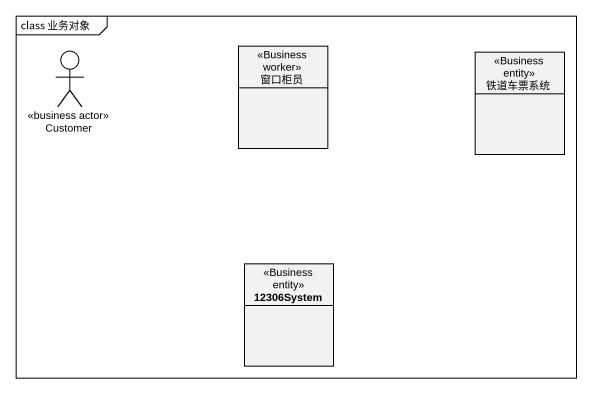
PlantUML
@startuml
mainframe class 业务对象
allowmixing
hide circle
hide empty members
actor Customer <<business actor>>
class 窗口柜员 <<Business worker>>
class 铁道车票系统 <<Business entity>>
class "12306System" as c12306System <<Business entity>>
@enduml
